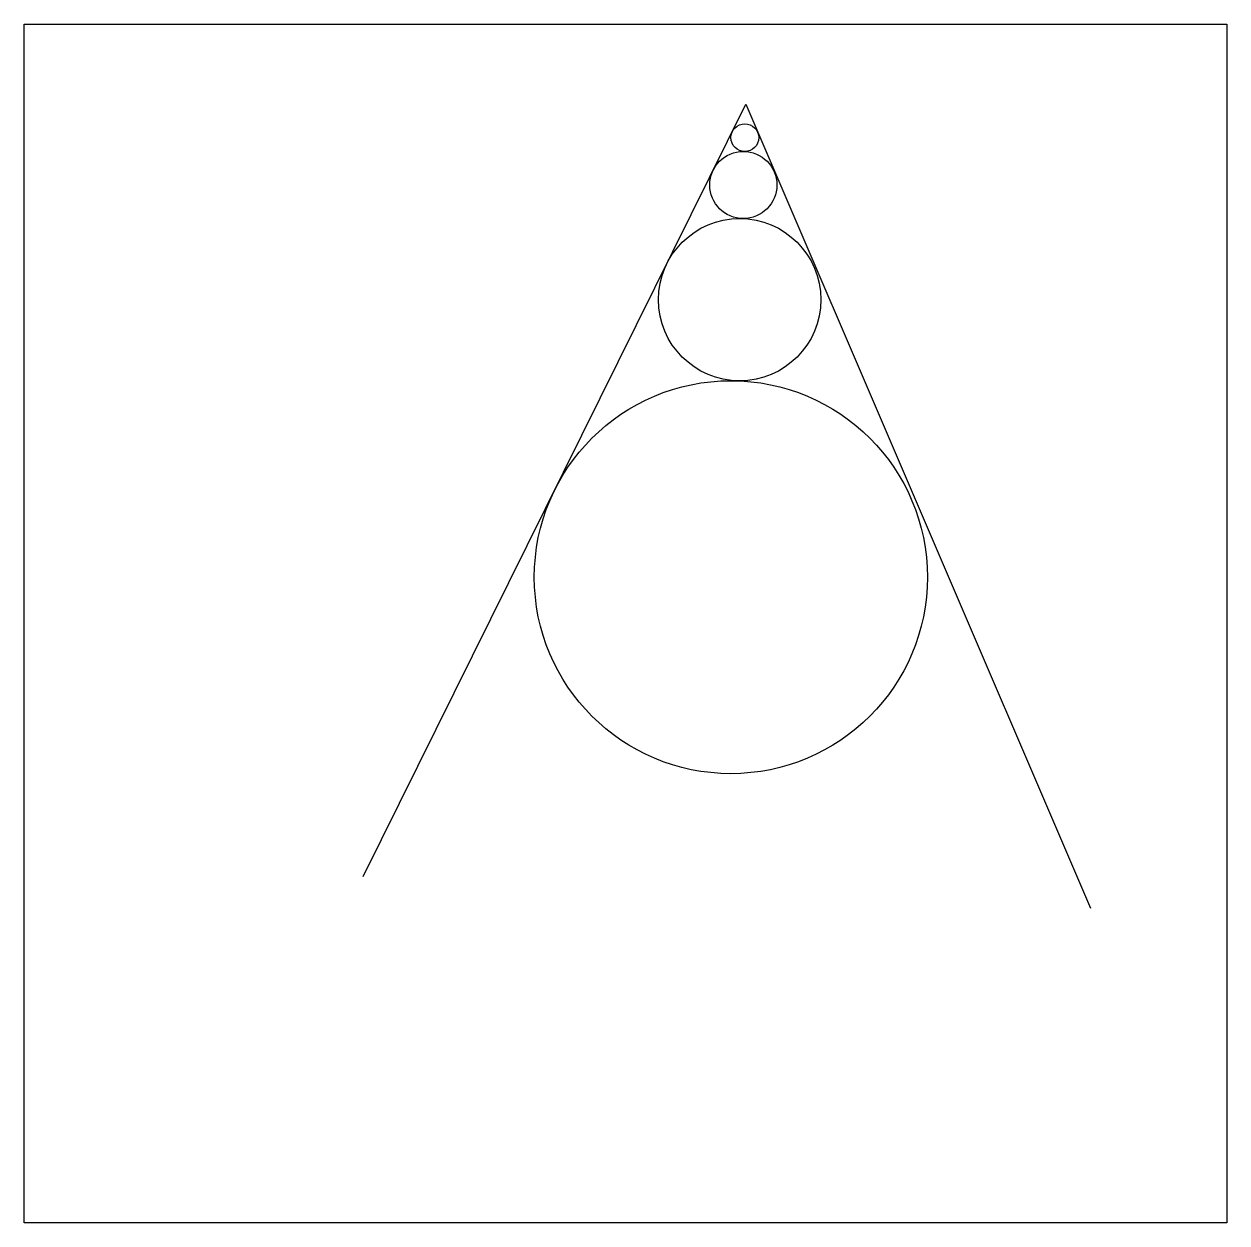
# Model space of a CAD drawing. Header units: inches. Extents: x 2.7 to 48, y -25.3 to 20.
import ezdxf

# ---------------------------------------------------------------- set-up
doc = ezdxf.new("R2010")
doc.units = ezdxf.units.IN
doc.header["$MEASUREMENT"] = 0

msp = doc.modelspace()

# ---------------------------------------------------------------- linework, layer by layer
msp.add_lwpolyline([(2.682, 19.966), (48.042, 19.966), (48.042, -25.252), (2.682, -25.252)], close=True)
msp.add_lwpolyline([(15.472, -12.181), (29.902, 16.94), (42.893, -13.377)])
for centre, radius in [((29.862, 15.682), 0.523), ((29.805, 13.896), 1.265), ((29.667, 9.571), 3.062), ((29.335, -0.896), 7.411)]:
    msp.add_circle(centre, radius)

doc.saveas('drawing.dxf')
